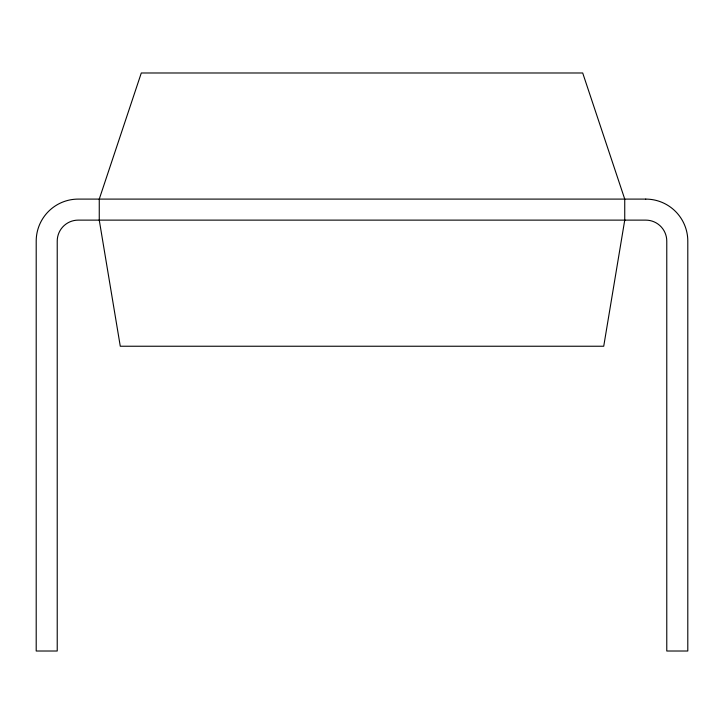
<?xml version="1.0" encoding="UTF-8"?>
<svg xmlns="http://www.w3.org/2000/svg" width="724" height="724" viewBox="0 0 724 724"><rect width="100%" height="100%" fill="white"/><g stroke="black" fill="none" stroke-linecap="round" stroke-linejoin="round"><path stroke-width="1.09" d="M624.74 220.123L603.726 346.235L120.275 346.235L99.26 220.123L99.26 199.1L141.298 72.988L582.702 72.988L624.74 199.1L624.74 220.123M645.763 199.1L78.237 199.1A42.037 42.037 0 0 0 36.2 241.137L36.2 651.012L57.223 651.012L57.223 241.137A21.023 21.023 0 0 1 78.237 220.123L645.763 220.123A21.023 21.023 0 0 1 666.777 241.137L666.777 651.012L687.8 651.012L687.8 241.137A42.037 42.037 0 0 0 645.763 199.1"/></g></svg>
